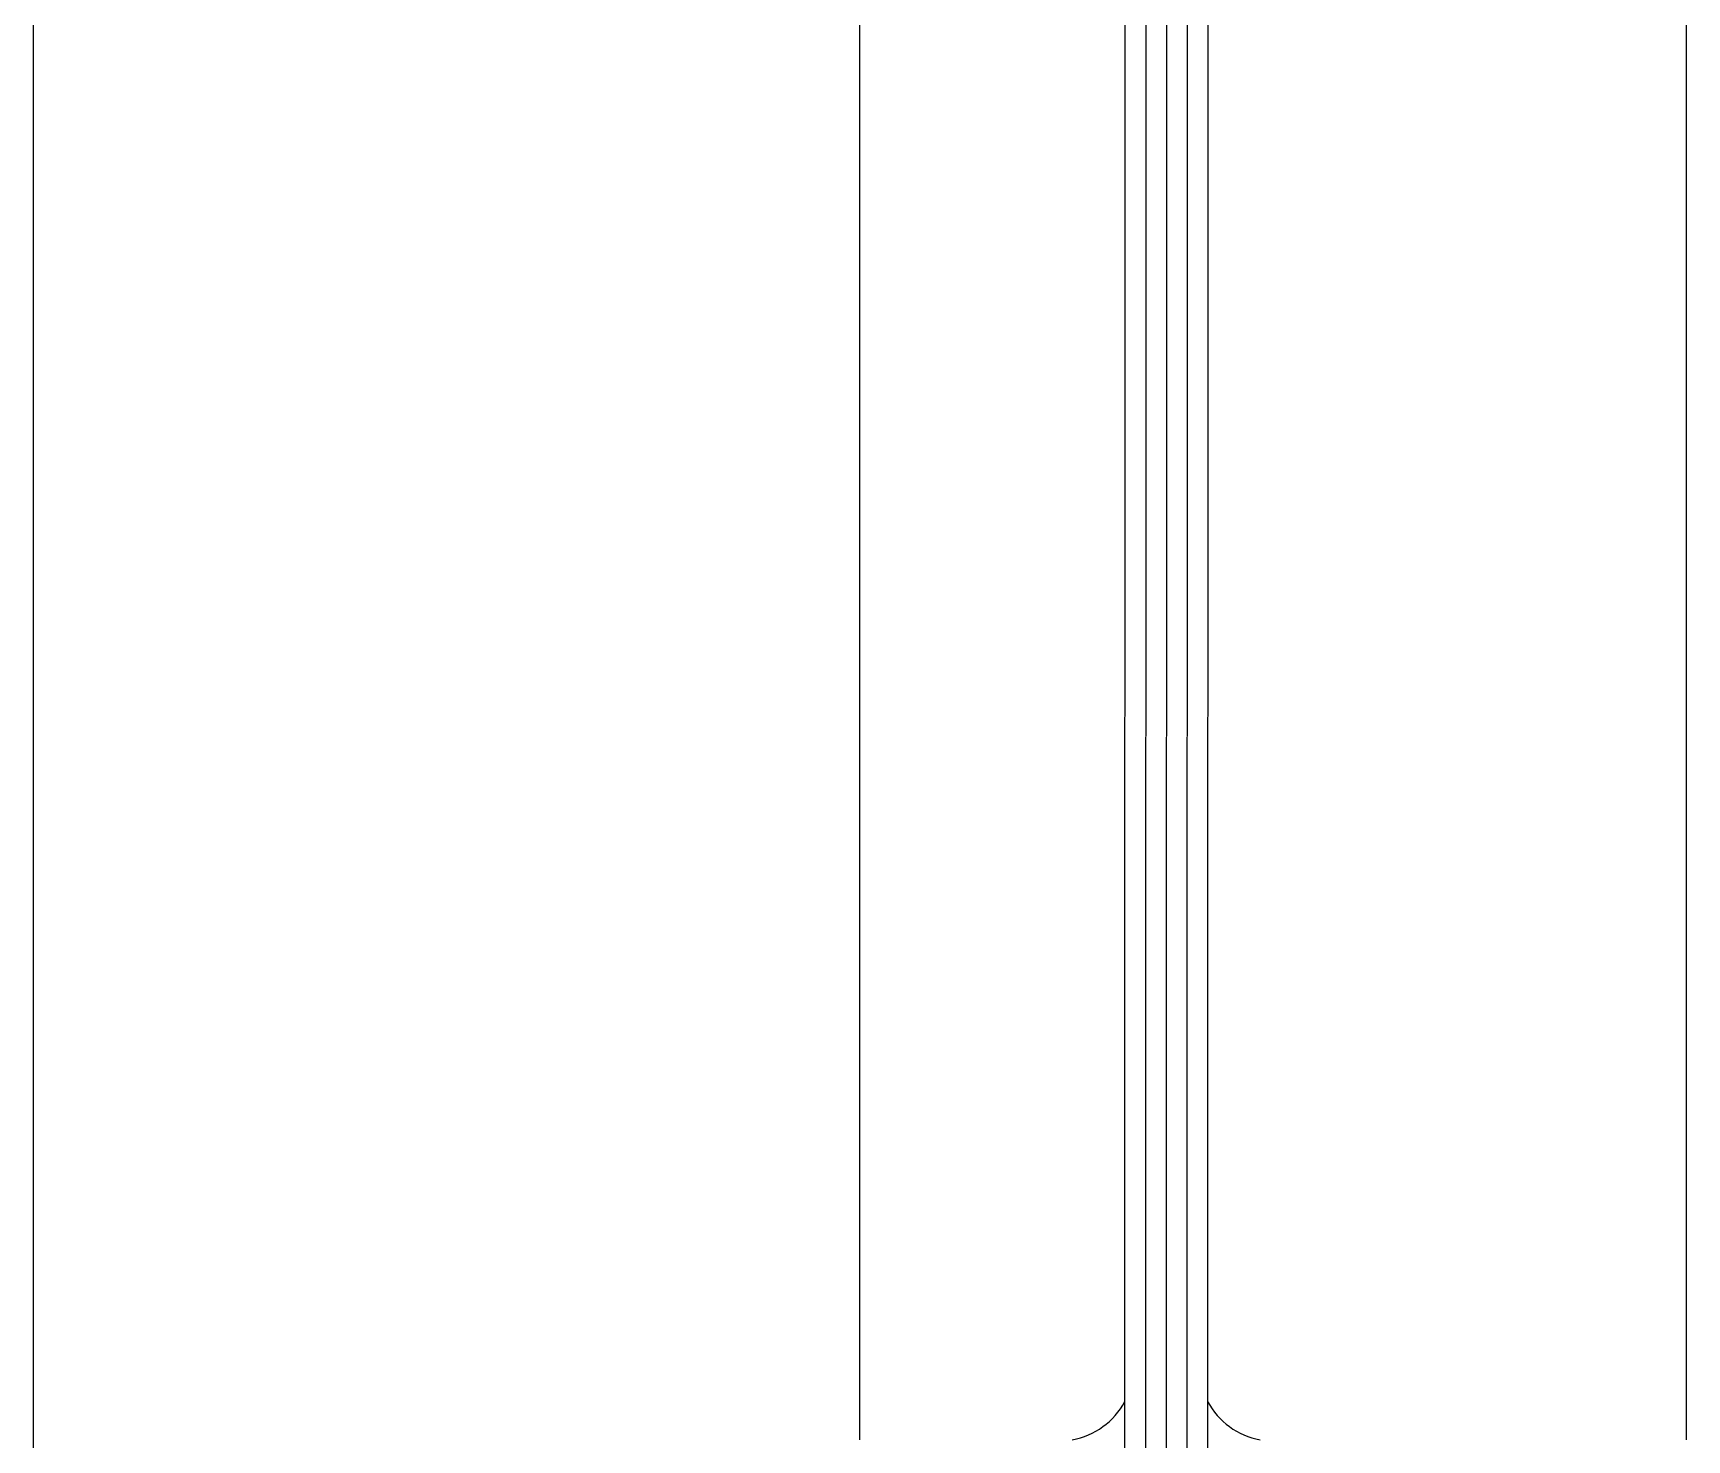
# Model space of a CAD drawing. Header units: millimetres. Extents: x 17311 to 801382, y -242618 to -104888.
# Drawn here: x 575510.7 to 575710.7, y -199079.5 to -198909.3 of the extents above; entities that cross this region are included whole.
import ezdxf

# ---------------------------------------------------------------- set-up
doc = ezdxf.new("R2010")
doc.units = ezdxf.units.MM
doc.header["$LTSCALE"] = 250
for name, color, linetype in [('A-CON', 2, 'Continuous'), ('A-ELE-8', 8, 'Continuous'), ('A-FIN', 6, 'Continuous'), ('A-HAT-8', 8, 'Continuous'), ('FOR', 140, 'Continuous')]:
    doc.layers.add(name, color=color, linetype=linetype)

# ---------------------------------------------------------------- blocks, each defined once
blk = doc.blocks.new('*U192')
at = {"layer": 'A-ELE-8'}
for p, q in [((40.38, 625.7), (40.27, 65.69)), ((140.38, 625.7), (140.27, 65.69))]:
    blk.add_line(p, q, dxfattribs=at)
for centre, start, end in [((64.39, 74.61), 280.3927, 331.9431), ((90.39, 74.61), 208.0569, 259.6073)]:
    blk.add_arc(centre, 9.06, start, end, dxfattribs=at)
at = {"layer": 'A-HAT-8', "color": 8}
for p, q in [((75, 641.23), (74.89, 55.58)), ((77.5, 641.23), (77.39, 55.58)), ((80, 641.23), (79.89, 55.58))]:
    blk.add_line(p, q, dxfattribs=at)
at = {"layer": 'FOR'}
blk.add_lwpolyline([(72.39, 55.58), (72.5, 641.23), (82.5, 641.23), (82.39, 55.58)], close=True, dxfattribs=at)
blk = doc.blocks.new('방풍문')
at = {"layer": 'A-ELE-8'}
blk.add_line((575510.66, -298285.7), (575510.66, -301285.7), dxfattribs=at)
at = {"layer": 'A-CON'}
blk.add_blockref('*U192', (575570.34, -298951.39, 0), dxfattribs=at)

msp = doc.modelspace()

# ---------------------------------------------------------------- block references
at = {"layer": 'A-FIN'}
msp.add_blockref('방풍문', (0, 99806.22), dxfattribs=at)

doc.saveas('drawing.dxf')
